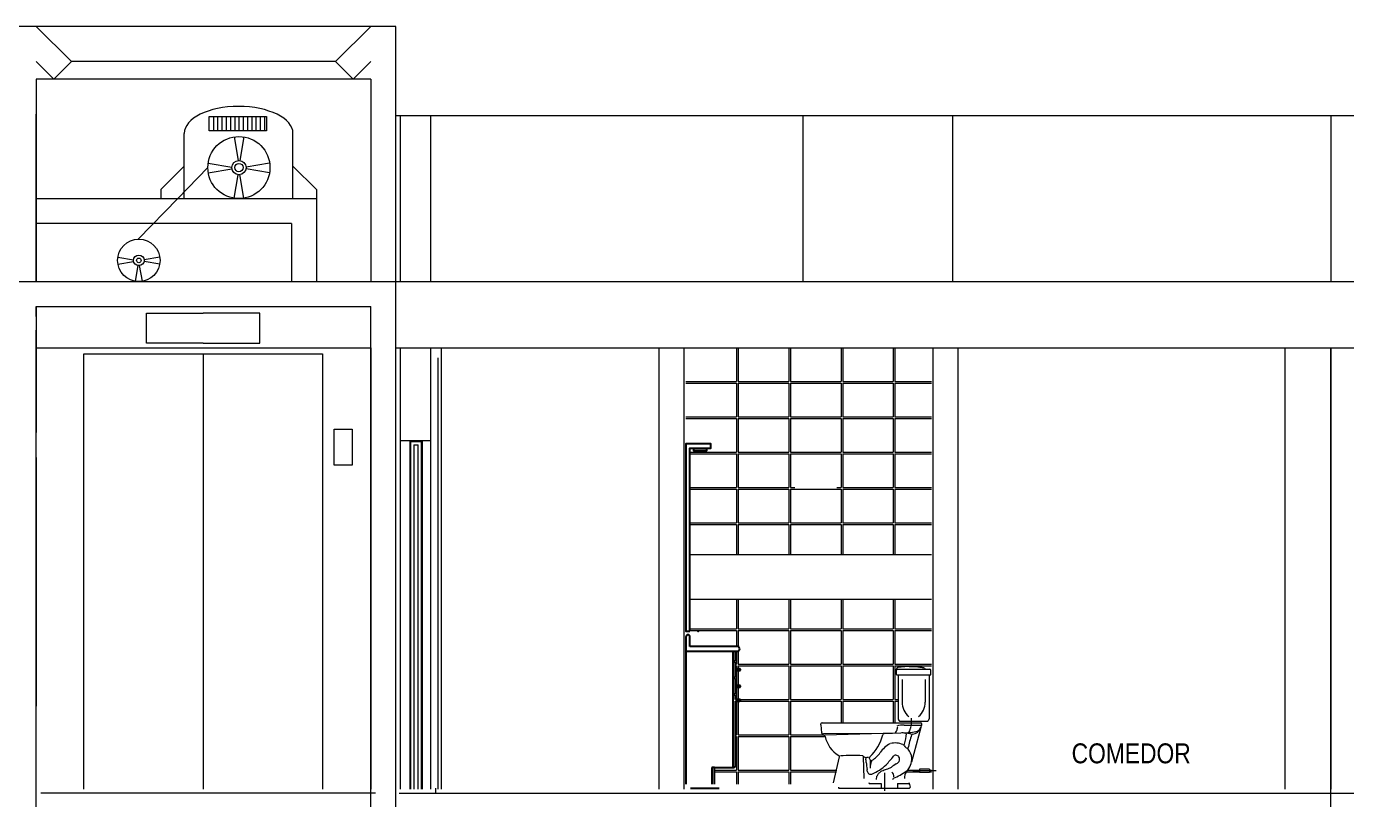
# Model space of a CAD drawing. Extents: x 1270 to 1442, y 932 to 1016.
# Drawn here: x 1420.36 to 1428.32, y 993.51 to 998.18 of the extents above; entities that cross this region are included whole.
import ezdxf

# ---------------------------------------------------------------- set-up
doc = ezdxf.new("R2010")
doc.units = 0
doc.header["$MEASUREMENT"] = 0
doc.layers.add('arquitecturapasito', color=252, linetype='Continuous', lineweight=5)
doc.styles.add('MtXpl_Arial_Narrow', font='')
doc.styles.get('MtXpl_Arial_Narrow').set_extended_font_data('Arial Narrow')

# ---------------------------------------------------------------- blocks, each defined once
blk = doc.blocks.new('llad000e')
blk.add_line((-0.0288, 1.105), (0.0512, 1.105))
blk.add_lwpolyline([(-0.05, 0), (-0.05, 1.105), (-0.0288, 1.105), (-0.0288, 1.09), (0.0512, 1.09), (0.0512, 1.105), (0.075, 1.105), (0.075, 1.13), (-0.075, 1.13), (-0.075, 0)], close=True)
blk.add_point((0, 0))

msp = doc.modelspace()

# ---------------------------------------------------------------- linework, layer by layer
for p, q in [((1424.3369, 994.495), (1424.3369, 993.6075)), ((1424.3619, 994.4375), (1424.3619, 994.495)), ((1424.6515, 994.4075), (1424.3369, 994.4075)), ((1424.6465, 994.4375), (1424.3619, 994.4375)), ((1424.6215, 993.7075), (1424.6215, 994.4075)), ((1424.6365, 994.3575), (1424.6365, 994.4075)), ((1424.6511, 994.4367), (1424.6465, 994.4375)), ((1424.6553, 994.4346), (1424.6511, 994.4367)), ((1424.6515, 994.4075), (1424.6553, 994.4103)), ((1424.6586, 994.4313), (1424.6553, 994.4346)), ((1424.6553, 994.4103), (1424.6586, 994.4137)), ((1424.6608, 994.4271), (1424.6586, 994.4313)), ((1424.6586, 994.4137), (1424.6608, 994.4178)), ((1424.6615, 994.4225), (1424.6608, 994.4271)), ((1424.6608, 994.4178), (1424.6615, 994.4225)), ((1424.6215, 994.3475), (1424.629, 994.3475)), ((1424.629, 994.3475), (1424.6365, 994.3575)), ((1424.6365, 994.3375), (1424.629, 994.3475)), ((1424.6365, 994.3025), (1424.6365, 994.3375)), ((1424.6365, 994.2925), (1424.6365, 994.3025)), ((1424.6615, 994.3025), (1424.6365, 994.3025)), ((1424.6632, 994.3022), (1424.6615, 994.3025)), ((1424.6645, 994.3015), (1424.6632, 994.3022)), ((1424.6657, 994.3003), (1424.6645, 994.3015)), ((1424.6645, 994.2935), (1424.6657, 994.2947)), ((1424.6663, 994.299), (1424.6657, 994.3003)), ((1424.6657, 994.2947), (1424.6663, 994.2959)), ((1424.6665, 994.2975), (1424.6663, 994.299)), ((1424.6663, 994.2959), (1424.6665, 994.2975)), ((1424.6215, 994.2475), (1424.629, 994.2475)), ((1424.629, 994.2475), (1424.6365, 994.2575)), ((1424.6365, 994.2375), (1424.629, 994.2475)), ((1424.6365, 994.2575), (1424.6365, 994.2925)), ((1424.6365, 994.2925), (1424.6615, 994.2925)), ((1424.6365, 994.2025), (1424.6365, 994.2375)), ((1424.6615, 994.2925), (1424.6632, 994.2928)), ((1424.6632, 994.2928), (1424.6645, 994.2935)), ((1424.6215, 994.1475), (1424.629, 994.1475)), ((1424.629, 994.1475), (1424.6365, 994.1575)), ((1424.6365, 994.1375), (1424.629, 994.1475)), ((1424.6365, 994.1925), (1424.6365, 994.2025)), ((1424.6615, 994.2025), (1424.6365, 994.2025)), ((1424.6365, 994.1575), (1424.6365, 994.1925)), ((1424.6365, 994.1925), (1424.6615, 994.1925)), ((1424.6365, 994.1184), (1424.6365, 994.1375)), ((1424.6632, 994.2022), (1424.6615, 994.2025)), ((1424.6615, 994.1925), (1424.6632, 994.1928)), ((1424.6645, 994.2015), (1424.6632, 994.2022)), ((1424.6632, 994.1928), (1424.6645, 994.1935)), ((1424.6657, 994.2003), (1424.6645, 994.2015)), ((1424.6645, 994.1935), (1424.6657, 994.1947)), ((1424.6663, 994.199), (1424.6657, 994.2003)), ((1424.6657, 994.1947), (1424.6663, 994.1959)), ((1424.6665, 994.1975), (1424.6663, 994.199)), ((1424.6663, 994.1959), (1424.6665, 994.1975)), ((1424.6615, 994.1184), (1424.6365, 994.1184)), ((1424.6365, 993.7175), (1424.6365, 994.1084)), ((1424.6365, 994.1084), (1424.6615, 994.1084)), ((1424.6632, 994.1181), (1424.6615, 994.1184)), ((1424.6615, 994.1084), (1424.6632, 994.1087)), ((1424.6645, 994.1174), (1424.6632, 994.1181)), ((1424.6632, 994.1087), (1424.6645, 994.1094)), ((1424.6657, 994.1162), (1424.6645, 994.1174)), ((1424.6645, 994.1094), (1424.6657, 994.1107)), ((1424.6663, 994.115), (1424.6657, 994.1162)), ((1424.6657, 994.1107), (1424.6663, 994.1119)), ((1424.6665, 994.1134), (1424.6663, 994.115)), ((1424.6663, 994.1119), (1424.6665, 994.1134)), ((1424.4944, 993.7075), (1424.4944, 993.6075)), ((1424.5094, 993.7075), (1424.4944, 993.7075)), ((1424.5094, 993.6075), (1424.5094, 993.7075)), ((1424.5094, 993.7075), (1424.629, 993.7075)), ((1424.629, 993.7075), (1424.6365, 993.7175)), ((1424.3657, 993.5823), (1424.5382, 993.5823))]:
    msp.add_line(p, q)
msp.add_arc((1424.3494, 994.495), 0.0125, 0, 180)
at = {"layer": 'arquitecturapasito', "color": 252, "ltscale": 6}
for p, q in [((1422.5884, 998.176), (1420.2757, 998.176)), ((1420.6342, 997.9639), (1420.4221, 998.176)), ((1422.2266, 997.9639), (1422.4387, 998.176)), ((1420.5281, 997.8578), (1420.4221, 997.9639)), ((1420.6342, 997.9639), (1420.5281, 997.8578)), ((1422.2266, 997.9639), (1420.6342, 997.9639)), ((1422.2266, 997.9639), (1422.3326, 997.8578)), ((1422.3326, 997.8578), (1422.4387, 997.9639)), ((1420.4221, 997.8578), (1420.4221, 996.6375)), ((1422.4387, 997.8578), (1420.4221, 997.8578)), ((1422.4387, 997.8578), (1422.4387, 996.6375)), ((1421.4643, 997.6322), (1421.8098, 997.6322)), ((1421.4643, 997.5462), (1421.4643, 997.6322)), ((1421.49, 997.6322), (1421.49, 997.5462)), ((1421.5156, 997.6322), (1421.5156, 997.5462)), ((1421.5413, 997.6322), (1421.5413, 997.5462)), ((1421.5669, 997.6322), (1421.5669, 997.5462)), ((1421.5926, 997.6322), (1421.5926, 997.5462)), ((1421.6183, 997.6322), (1421.6183, 997.5462)), ((1421.6439, 997.6322), (1421.6439, 997.5462)), ((1421.6696, 997.6322), (1421.6696, 997.5462)), ((1421.6952, 997.6322), (1421.6952, 997.5462)), ((1421.7209, 997.6322), (1421.7209, 997.5462)), ((1421.7466, 997.6322), (1421.7466, 997.5462)), ((1421.7722, 997.6322), (1421.7722, 997.5462)), ((1421.7979, 997.6322), (1421.7979, 997.5462)), ((1421.8098, 997.6322), (1421.8098, 997.5462)), ((1421.3145, 997.1375), (1421.3145, 997.5306)), ((1421.8098, 997.5462), (1421.4643, 997.5462)), ((1421.6145, 997.5094), (1421.6396, 997.3673)), ((1421.6735, 997.5094), (1421.6486, 997.3673)), ((1421.9695, 997.1375), (1421.9695, 997.5306)), ((1421.1731, 997.1926), (1421.3145, 997.334)), ((1421.4568, 997.3246), (1421.2749, 997.1375)), ((1421.4589, 997.352), (1421.6011, 997.3269)), ((1421.4595, 997.2931), (1421.6011, 997.3178)), ((1421.829, 997.352), (1421.6869, 997.3269)), ((1421.8284, 997.2931), (1421.6869, 997.3178)), ((1422.1109, 997.1926), (1421.9695, 997.334)), ((1421.6145, 997.1398), (1421.6396, 997.2819)), ((1421.6735, 997.1398), (1421.6486, 997.282)), ((1421.1731, 997.1926), (1421.1731, 997.1375)), ((1422.1109, 997.1926), (1422.1109, 997.1375)), ((1420.4221, 997.1375), (1422.1109, 997.1375)), ((1421.2749, 997.1375), (1421.0373, 996.8932)), ((1421.1731, 997.1375), (1422.1109, 997.1375)), ((1422.1109, 997.1375), (1422.1109, 996.6375)), ((1421.9609, 996.9875), (1420.4221, 996.9875)), ((1421.9609, 996.9875), (1420.4221, 996.9875)), ((1421.9609, 996.9875), (1421.9609, 996.6375)), ((1420.9144, 996.7843), (1421.0089, 996.7676)), ((1421.1673, 996.7843), (1421.0728, 996.7676)), ((1420.9151, 996.7425), (1421.0096, 996.7587)), ((1421.0198, 996.6392), (1421.0365, 996.7336)), ((1421.0623, 996.6393), (1421.0455, 996.7337)), ((1421.1667, 996.7425), (1421.0721, 996.7587)), ((1420.2757, 996.6375), (1422.588, 996.6375)), ((1420.4221, 996.4875), (1422.438, 996.4875)), ((1420.4221, 996.4875), (1420.4221, 996.0195)), ((1420.4221, 996.0195), (1420.4221, 995.7275)), ((1420.4221, 995.5775), (1420.4221, 994.0775))]:
    msp.add_line(p, q, dxfattribs=at)
at = {"layer": 'arquitecturapasito', "color": 252}
for p, q in [((1422.5884, 976.6695), (1422.5884, 998.176)), ((1420.4221, 996.6375), (1420.4221, 997.6472)), ((1433.6693, 997.6375), (1422.5884, 997.6375)), ((1422.617, 996.6375), (1422.617, 997.6375)), ((1422.8012, 996.6375), (1422.8012, 997.6375)), ((1425.0427, 997.6375), (1425.0427, 996.6375)), ((1425.9427, 997.6375), (1425.9427, 996.6375)), ((1428.2262, 996.6375), (1428.2262, 997.6375)), ((1425.0427, 997.3271), (1425.0427, 997.2241)), ((1422.5884, 996.6375), (1436.9221, 996.6375)), ((1420.4221, 996.4269), (1420.4221, 996.4875)), ((1421.0868, 996.2665), (1421.0868, 996.4462)), ((1421.0868, 996.4462), (1421.4282, 996.4462)), ((1421.7695, 996.4462), (1421.4282, 996.4462)), ((1421.7695, 996.2665), (1421.7695, 996.4462)), ((1422.438, 976.1695), (1422.438, 996.4875)), ((1420.4221, 996.0195), (1420.4221, 996.345)), ((1420.4221, 993.5774), (1420.4221, 996.2374)), ((1420.4221, 996.2374), (1422.438, 996.2374)), ((1421.4282, 996.2665), (1421.0868, 996.2665)), ((1421.4282, 996.2665), (1421.7695, 996.2665)), ((1422.438, 996.2374), (1422.438, 993.5774)), ((1422.5884, 996.2375), (1436.9275, 996.2375)), ((1422.6169, 993.5775), (1422.6169, 996.2375)), ((1422.617, 993.5775), (1422.617, 996.2375)), ((1422.8011, 993.5775), (1422.8011, 996.2375)), ((1422.8642, 993.5775), (1422.8642, 996.2375)), ((1424.1768, 993.5775), (1424.1768, 996.2375)), ((1424.1769, 993.5775), (1424.1769, 996.2375)), ((1424.3268, 993.5775), (1424.3268, 996.2375)), ((1424.3269, 993.5775), (1424.3269, 996.2375)), ((1424.6419, 996.2375), (1424.6419, 996.0345)), ((1424.6519, 996.2375), (1424.6519, 996.0345)), ((1424.9569, 996.2375), (1424.9569, 996.0345)), ((1424.9669, 996.2375), (1424.9669, 996.0345)), ((1425.2719, 996.2375), (1425.2719, 996.0345)), ((1425.2819, 996.2375), (1425.2819, 996.0345)), ((1425.5869, 996.2375), (1425.5869, 996.0345)), ((1425.5969, 996.2375), (1425.5969, 996.0345)), ((1425.8268, 993.5775), (1425.8268, 996.2375)), ((1425.8269, 993.5775), (1425.8269, 996.2375)), ((1425.9768, 993.5775), (1425.9768, 996.2375)), ((1425.9769, 993.5775), (1425.9769, 996.2375)), ((1427.9482, 993.5775), (1427.9482, 996.2375)), ((1428.224, 987.4575), (1428.224, 996.2375)), ((1428.2261, 993.5775), (1428.2261, 996.2375)), ((1428.2262, 993.5775), (1428.2262, 996.2375)), ((1420.7095, 993.5774), (1420.7095, 996.2015)), ((1420.7095, 996.2015), (1422.1468, 996.2015)), ((1421.4282, 996.2015), (1421.4282, 993.5774)), ((1422.1468, 996.2015), (1422.1468, 993.5774)), ((1422.8427, 996.1775), (1422.8427, 993.5775)), ((1424.3369, 996.0345), (1424.6419, 996.0345)), ((1424.3369, 996.0245), (1424.6419, 996.0245)), ((1424.6419, 996.0245), (1424.6419, 995.8215)), ((1424.6519, 996.0345), (1424.9569, 996.0345)), ((1424.6519, 996.0245), (1424.9569, 996.0245)), ((1424.6519, 996.0245), (1424.6519, 995.8215)), ((1424.9569, 996.0245), (1424.9569, 995.8215)), ((1424.9669, 996.0345), (1425.2719, 996.0345)), ((1424.9669, 996.0245), (1425.2719, 996.0245)), ((1424.9669, 996.0245), (1424.9669, 995.8215)), ((1425.2719, 996.0245), (1425.2719, 995.8215)), ((1425.2819, 996.0345), (1425.5869, 996.0345)), ((1425.2819, 996.0245), (1425.5869, 996.0245)), ((1425.2819, 996.0245), (1425.2819, 995.8215)), ((1425.5869, 996.0245), (1425.5869, 995.8215)), ((1425.5969, 996.0345), (1425.8169, 996.0345)), ((1425.5969, 996.0245), (1425.8169, 996.0245)), ((1425.5969, 996.0245), (1425.5969, 995.8215)), ((1420.4221, 976.1695), (1420.4221, 995.8695)), ((1420.4221, 995.7275), (1420.4221, 995.8695)), ((1424.3369, 995.8215), (1424.6419, 995.8215)), ((1424.3369, 995.8115), (1424.6419, 995.8115)), ((1424.6419, 995.8115), (1424.6419, 995.6085)), ((1424.6519, 995.8215), (1424.9569, 995.8215)), ((1424.6519, 995.8115), (1424.9569, 995.8115)), ((1424.6519, 995.8115), (1424.6519, 995.6085)), ((1424.9569, 995.8115), (1424.9569, 995.6085)), ((1424.9669, 995.8215), (1425.2719, 995.8215)), ((1424.9669, 995.8115), (1425.2719, 995.8115)), ((1424.9669, 995.8115), (1424.9669, 995.6085)), ((1425.2719, 995.8115), (1425.2719, 995.6085)), ((1425.2819, 995.8215), (1425.5869, 995.8215)), ((1425.2819, 995.8115), (1425.5869, 995.8115)), ((1425.2819, 995.8115), (1425.2819, 995.6085)), ((1425.5869, 995.8115), (1425.5869, 995.6085)), ((1425.5969, 995.8215), (1425.8169, 995.8215)), ((1425.5969, 995.8115), (1425.8169, 995.8115)), ((1425.5969, 995.8115), (1425.5969, 995.6085)), ((1422.2187, 995.5311), (1422.2187, 995.7467)), ((1422.2187, 995.7467), (1422.3265, 995.7467)), ((1422.3265, 995.7467), (1422.3265, 995.5311)), ((1422.8011, 995.6775), (1422.6169, 995.6775)), ((1422.6731, 995.6775), (1422.7495, 995.6775)), ((1422.6731, 995.6775), (1422.6731, 993.5775)), ((1422.6781, 995.6725), (1422.7445, 995.6725)), ((1422.6781, 995.6725), (1422.6781, 993.5775)), ((1422.6981, 995.6525), (1422.7245, 995.6525)), ((1422.6981, 995.6525), (1422.6981, 993.5775)), ((1422.7245, 993.5775), (1422.7245, 995.6525)), ((1422.7445, 993.5775), (1422.7445, 995.6725)), ((1422.7495, 993.5775), (1422.7495, 995.6775)), ((1424.3619, 995.6085), (1424.6419, 995.6085)), ((1424.3619, 995.5985), (1424.6419, 995.5985)), ((1424.6419, 995.5985), (1424.6419, 995.3955)), ((1424.6519, 995.6085), (1424.9569, 995.6085)), ((1424.6519, 995.5985), (1424.9569, 995.5985)), ((1424.6519, 995.5985), (1424.6519, 995.3955)), ((1424.9569, 995.5985), (1424.9569, 995.3955)), ((1424.9669, 995.6085), (1425.2719, 995.6085)), ((1424.9669, 995.5985), (1425.2719, 995.5985)), ((1424.9669, 995.5985), (1424.9669, 995.3955)), ((1425.2719, 995.5985), (1425.2719, 995.3955)), ((1425.2819, 995.6085), (1425.5869, 995.6085)), ((1425.2819, 995.5985), (1425.5869, 995.5985)), ((1425.2819, 995.5985), (1425.2819, 995.3955)), ((1425.5869, 995.5985), (1425.5869, 995.3955)), ((1425.5969, 995.6085), (1425.8169, 995.6085)), ((1425.5969, 995.5985), (1425.8169, 995.5985)), ((1425.5969, 995.5985), (1425.5969, 995.3955)), ((1422.3265, 995.5311), (1422.2187, 995.5311)), ((1424.3619, 995.3955), (1424.6419, 995.3955)), ((1424.3619, 995.3855), (1424.6419, 995.3855)), ((1424.6419, 995.3855), (1424.6419, 995.1825)), ((1424.6519, 995.3955), (1424.9569, 995.3955)), ((1424.6519, 995.3855), (1424.9569, 995.3855)), ((1424.6519, 995.3855), (1424.6519, 995.1825)), ((1424.9569, 995.3855), (1424.9569, 995.1825)), ((1424.9669, 995.3955), (1424.9927, 995.3955)), ((1424.9669, 995.3855), (1425.2719, 995.3855)), ((1424.9669, 995.3855), (1424.9669, 995.1825)), ((1425.2461, 995.3955), (1425.2719, 995.3955)), ((1425.2719, 995.3855), (1425.2719, 995.1825)), ((1425.2819, 995.3955), (1425.5869, 995.3955)), ((1425.2819, 995.3855), (1425.5869, 995.3855)), ((1425.2819, 995.3855), (1425.2819, 995.1825)), ((1425.5869, 995.3855), (1425.5869, 995.1825)), ((1425.5969, 995.3955), (1425.8169, 995.3955)), ((1425.5969, 995.3855), (1425.8169, 995.3855)), ((1425.5969, 995.3855), (1425.5969, 995.1825)), ((1424.3619, 995.1825), (1424.6419, 995.1825)), ((1424.3619, 995.1725), (1424.6419, 995.1725)), ((1424.6419, 995.1725), (1424.6419, 994.9917)), ((1424.6519, 995.1825), (1424.9569, 995.1825)), ((1424.6519, 995.1725), (1424.9569, 995.1725)), ((1424.6519, 995.1725), (1424.6519, 994.9917)), ((1424.9569, 995.1725), (1424.9569, 994.9917)), ((1424.9669, 995.1825), (1425.2719, 995.1825)), ((1424.9669, 995.1725), (1425.2719, 995.1725)), ((1424.9669, 995.1725), (1424.9669, 994.9917)), ((1425.2719, 995.1725), (1425.2719, 994.9917)), ((1425.2819, 995.1825), (1425.5869, 995.1825)), ((1425.2819, 995.1725), (1425.5869, 995.1725)), ((1425.2819, 995.1725), (1425.2819, 994.9917)), ((1425.5869, 995.1725), (1425.5869, 994.9917)), ((1425.5969, 995.1825), (1425.8169, 995.1825)), ((1425.5969, 995.1725), (1425.8169, 995.1725)), ((1425.5969, 995.1725), (1425.5969, 994.9917)), ((1424.3619, 994.9917), (1425.8169, 994.9917)), ((1424.3619, 994.7219), (1425.8169, 994.7219)), ((1424.6419, 994.7219), (1424.6419, 994.5435)), ((1424.6519, 994.7219), (1424.6519, 994.5435)), ((1424.9569, 994.7219), (1424.9569, 994.5435)), ((1424.9669, 994.7219), (1424.9669, 994.5435)), ((1425.2719, 994.7219), (1425.2719, 994.5435)), ((1425.2819, 994.7219), (1425.2819, 994.5435)), ((1425.5869, 994.7219), (1425.5869, 994.5435)), ((1425.5969, 994.7219), (1425.5969, 994.5435)), ((1424.3619, 994.5435), (1424.6419, 994.5435)), ((1424.3619, 994.5335), (1424.6419, 994.5335)), ((1424.6419, 994.5335), (1424.6419, 994.4375)), ((1424.6519, 994.5435), (1424.9569, 994.5435)), ((1424.6519, 994.5335), (1424.9569, 994.5335)), ((1424.6519, 994.5335), (1424.6519, 994.4364)), ((1424.9569, 994.5335), (1424.9569, 994.3305)), ((1424.9669, 994.5435), (1425.2719, 994.5435)), ((1424.9669, 994.5335), (1425.2719, 994.5335)), ((1424.9669, 994.5335), (1424.9669, 994.3305)), ((1425.2719, 994.5335), (1425.2719, 994.3305)), ((1425.2819, 994.5435), (1425.5869, 994.5435)), ((1425.2819, 994.5335), (1425.5869, 994.5335)), ((1425.2819, 994.5335), (1425.2819, 994.3305)), ((1425.5869, 994.5335), (1425.5869, 994.3305)), ((1425.5969, 994.5435), (1425.8169, 994.5435)), ((1425.5969, 994.5335), (1425.8169, 994.5335)), ((1425.5969, 994.5335), (1425.5969, 994.3305)), ((1424.6419, 994.4075), (1424.6419, 994.3305)), ((1424.6519, 994.4077), (1424.6519, 994.3305)), ((1424.6365, 994.3305), (1424.6419, 994.3305)), ((1424.6365, 994.3205), (1424.6419, 994.3205)), ((1424.6419, 994.3205), (1424.6419, 994.3025)), ((1424.6519, 994.3305), (1424.9569, 994.3305)), ((1424.6519, 994.3205), (1424.9569, 994.3205)), ((1424.6519, 994.3205), (1424.6519, 994.3025)), ((1424.9569, 994.3205), (1424.9569, 994.1175)), ((1424.9669, 994.3305), (1425.2719, 994.3305)), ((1424.9669, 994.3205), (1425.2719, 994.3205)), ((1424.9669, 994.3205), (1424.9669, 994.1175)), ((1425.2719, 994.3205), (1425.2719, 994.1175)), ((1425.2819, 994.3305), (1425.5869, 994.3305)), ((1425.2819, 994.3205), (1425.5869, 994.3205)), ((1425.2819, 994.3205), (1425.2819, 994.1175)), ((1425.5869, 994.3205), (1425.5869, 994.1175)), ((1425.5969, 994.3305), (1425.8169, 994.3305)), ((1425.5969, 994.3205), (1425.8169, 994.3205)), ((1425.5969, 994.3205), (1425.5969, 994.1175)), ((1425.6057, 994.2685), (1425.6057, 994.3009)), ((1425.6127, 994.3005), (1425.8067, 994.3005)), ((1424.6419, 994.2925), (1424.6419, 994.2025)), ((1424.6519, 994.2925), (1424.6519, 994.2025)), ((1425.6087, 994.2655), (1425.8107, 994.2655)), ((1425.6157, 994.2645), (1425.6157, 994.0015)), ((1425.6407, 994.2375), (1425.6407, 994.1015)), ((1425.7787, 994.2375), (1425.7787, 994.1015)), ((1425.8037, 994.2645), (1425.8037, 994.0015)), ((1425.8137, 994.2685), (1425.8137, 994.2935)), ((1424.6419, 994.1925), (1424.6419, 994.1184)), ((1424.6519, 994.1925), (1424.6519, 994.1184)), ((1424.6419, 994.1075), (1424.6419, 993.9045)), ((1424.6519, 994.1075), (1424.9569, 994.1075)), ((1424.6519, 994.1075), (1424.6519, 993.9045)), ((1424.6644, 994.1175), (1424.9569, 994.1175)), ((1424.9569, 994.1075), (1424.9569, 993.9045)), ((1424.9669, 994.1175), (1425.2719, 994.1175)), ((1424.9669, 994.1075), (1425.2719, 994.1075)), ((1424.9669, 994.1075), (1424.9669, 993.9045)), ((1425.2719, 994.1075), (1425.2719, 993.9775)), ((1425.2819, 994.1175), (1425.5869, 994.1175)), ((1425.2819, 994.1075), (1425.5869, 994.1075)), ((1425.2819, 994.1075), (1425.2819, 993.9775)), ((1425.5869, 994.1075), (1425.5869, 993.9775)), ((1425.5969, 994.1175), (1425.6182, 994.1175)), ((1425.5969, 994.1075), (1425.6182, 994.1075)), ((1425.5969, 994.1075), (1425.5969, 993.9775)), ((1425.1577, 993.9775), (1425.7507, 993.9775)), ((1425.7922, 993.9855), (1425.6272, 993.9855)), ((1424.6365, 993.9045), (1424.6419, 993.9045)), ((1424.6519, 993.9045), (1424.9569, 993.9045)), ((1424.9669, 993.9045), (1425.1701, 993.9045)), ((1425.1507, 993.9655), (1425.1507, 993.9705)), ((1425.1507, 993.9655), (1425.1551, 993.9167)), ((1425.1624, 993.9067), (1425.1678, 993.9044)), ((1425.5337, 993.9135), (1425.1668, 993.9096)), ((1425.5967, 993.9155), (1425.1747, 993.9015)), ((1425.5337, 993.9135), (1425.6799, 993.9181)), ((1425.6517, 993.9634), (1425.7557, 993.9635)), ((1425.7524, 993.9486), (1425.6957, 993.7398)), ((1425.7524, 993.9486), (1425.7585, 993.9654)), ((1425.7587, 993.9665), (1425.7587, 993.9695)), ((1424.6365, 993.8945), (1424.6419, 993.8945)), ((1424.6419, 993.8945), (1424.6419, 993.6915)), ((1424.6519, 993.8945), (1424.9569, 993.8945)), ((1424.6519, 993.8945), (1424.6519, 993.6915)), ((1424.9569, 993.8945), (1424.9569, 993.6915)), ((1424.9669, 993.8945), (1425.1785, 993.8945)), ((1424.9669, 993.8945), (1424.9669, 993.6915)), ((1425.2274, 993.6148), (1425.2624, 993.7717)), ((1425.4107, 993.6413), (1425.4067, 993.7725)), ((1424.5094, 993.6915), (1424.6419, 993.6915)), ((1424.5094, 993.6815), (1424.6419, 993.6815)), ((1424.6419, 993.6815), (1424.6419, 993.6075)), ((1424.6519, 993.6915), (1424.9569, 993.6915)), ((1424.6519, 993.6815), (1424.9569, 993.6815)), ((1424.6519, 993.6815), (1424.6519, 993.6075)), ((1424.9569, 993.6815), (1424.9569, 993.6075)), ((1424.9669, 993.6915), (1425.247, 993.6915)), ((1424.9669, 993.6815), (1425.2447, 993.6815)), ((1424.9669, 993.6815), (1424.9669, 993.6075)), ((1425.6686, 993.6815), (1425.747, 993.6815)), ((1425.6764, 993.6915), (1425.747, 993.6915)), ((1425.7445, 993.6975), (1425.7445, 993.6775)), ((1425.8045, 993.6975), (1425.7445, 993.6975)), ((1425.8045, 993.6775), (1425.7445, 993.6775)), ((1425.8045, 993.6975), (1425.8045, 993.6775)), ((1425.807, 993.6915), (1425.8169, 993.6915)), ((1425.807, 993.6815), (1425.8169, 993.6815)), ((1422.8301, 993.5523), (1422.8301, 993.5823)), ((1425.2621, 993.5823), (1425.6822, 993.5823)), ((1425.4456, 993.6103), (1425.5146, 993.6103)), ((1425.5146, 993.6103), (1425.5146, 993.5823)), ((1425.6126, 993.6103), (1425.6126, 993.5823)), ((1425.6126, 993.6103), (1425.6788, 993.6103)), ((1425.6847, 993.6055), (1425.6881, 993.5895)), ((1422.4666, 993.5522), (1420.4509, 993.5522)), ((1422.61, 993.5523), (1433.8482, 993.5523)), ((1422.61, 993.5523), (1436.9562, 993.5523)), ((1422.7019, 993.5523), (1422.7784, 993.5523))]:
    msp.add_line(p, q, dxfattribs=at)
at = {"layer": 'arquitecturapasito', "color": 252, "ltscale": 0.5}
for p, q in [((1425.6937, 994.0055), (1425.6937, 993.9655)), ((1425.5347, 993.6755), (1425.5347, 993.5675)), ((1425.8445, 993.6875), (1425.7045, 993.6875))]:
    msp.add_line(p, q, dxfattribs=at)
at = {"layer": 'arquitecturapasito', "color": 252, "ltscale": 6}
for centre, radius in [((1421.644, 997.3246), 0.1871), ((1421.644, 997.3246), 0.0429), ((1421.644, 997.3246), 0.025), ((1421.0409, 996.7653), 0.1279), ((1421.0409, 996.7653), 0.0319), ((1421.0409, 996.7653), 0.014)]:
    msp.add_circle(centre, radius, dxfattribs=at)
at = {"layer": 'arquitecturapasito', "color": 252}
for centre, radius, start, end in [((1425.6157, 994.3009), 0.01, 98.20527, 180), ((1425.6127, 994.2935), 0.007, 90, 180), ((1425.7134, 993.6234), 0.6945, 94.76505, 98.20527), ((1425.6668, 993.5868), 0.7288, 82.59164, 90.86738), ((1425.7608, 994.2826), 0.0268, 56.33038, 90.27113), ((1425.7906, 994.3273), 0.0268, 236.33038, 270.27113), ((1425.8067, 994.2935), 0.007, 0, 90), ((1425.6087, 994.2685), 0.003, 180, 270), ((1425.6187, 994.2645), 0.003, 160.52878, 180), ((1425.8007, 994.2645), 0.003, 0, 19.47122), ((1425.8107, 994.2685), 0.003, 270, 0), ((1425.743, 994.0965), 0.1024, 177.23134, 232.40831), ((1425.6764, 994.0965), 0.1024, 307.59169, 2.76866), ((1425.1577, 993.9705), 0.007, 90, 180), ((1425.6197, 994.0015), 0.004, 180, 225), ((1425.6016, 993.9818), 0.0228, 17.43195, 47.79414), ((1425.6272, 993.9895), 0.004, 192.53096, 270), ((1425.7507, 993.9695), 0.008, 0, 90), ((1425.7922, 993.9895), 0.004, 270, 347.46904), ((1425.8178, 993.9818), 0.0228, 132.20586, 162.56805), ((1425.7997, 994.0015), 0.004, 315, 0), ((1425.1667, 993.9216), 0.012, 185.10217, 270.60628), ((1425.167, 993.9177), 0.012, 185.10217, 247.16635), ((1425.1624, 993.8915), 0.014, 12.15796, 67.16635), ((1425.2403, 993.9805), 0.2934, 314.42762, 344.97948), ((1425.5338, 993.9034), 0.0101, 99.75325, 173.80738), ((1425.582, 993.9391), 0.0278, 301.94475, 4.92514), ((1425.6491, 993.8168), 0.1467, 88.98193, 106.39263), ((1425.6279, 993.943), 0.0182, 152.45499, 184.92514), ((1425.5527, 993.3723), 0.5513, 78.0168, 81.05132), ((1425.2267, 993.9734), 0.4447, 343.77565, 351.99889), ((1425.6788, 993.8783), 0.0344, 62.30877, 100.57071), ((1426.4619, 993.6513), 0.805, 161.74064, 167.66704), ((1425.662, 993.9416), 0.0278, 301.94475, 4.92514), ((1425.6665, 994.1939), 0.2761, 272.77815, 281.86103), ((1425.7079, 993.9456), 0.0182, 152.45499, 184.92514), ((1425.7031, 993.9017), 0.006, 94.18466, 161.74064), ((1425.6915, 993.9719), 0.0653, 279.89153, 339.00431), ((1425.715, 993.9628), 0.04, 281.86103, 339.08356), ((1425.7557, 993.9665), 0.003, 270, 0), ((1425.3471, 993.9313), 0.1749, 192.15796, 239.63141), ((1425.6491, 993.702), 0.1698, 119.04193, 145.79978), ((1425.5994, 993.7491), 0.1065, 64.80011, 105.99461), ((1425.5924, 993.752), 0.1071, 60.64297, 60.79427), ((1425.6479, 993.8506), 0.006, 240.64297, 346.24478), ((1425.6836, 993.8577), 0.036, 209.02943, 248.90821), ((1425.6813, 993.822), 0.006, 167.66704, 218.22971), ((1425.5924, 993.752), 0.1071, 7.24443, 38.22971), ((1425.2546, 993.7734), 0.008, 347.39984, 59.63141), ((1425.34, 992.822), 0.9583, 86.28908, 94.25768), ((1425.4015, 993.7731), 0.00522, 353.3884, 85.15535), ((1425.4236, 993.7932), 0.025, 229.08464, 277.17831), ((1425.2408, 993.7349), 0.1829, 1.11763, 8.71668), ((1425.7308, 993.7586), 0.3077, 183.74839, 191.94001), ((1425.4306, 993.7424), 0.0264, 73.177, 98.49624), ((1425.4513, 993.7632), 0.0096, 125.50751, 184.09024), ((1425.4843, 993.7836), 0.0475, 206.42027, 220.37229), ((1425.5428, 993.707), 0.0949, 155.85387, 181.6476), ((1425.4553, 993.7622), 0.0118, 232.44937, 294.76765), ((1425.3063, 993.7355), 0.1435, 354.472, 4.79139), ((1425.3638, 993.9017), 0.1785, 302.69547, 324.27371), ((1423.9501, 995.148), 2.1375, 318.20589, 320.04929), ((1425.6015, 993.7655), 0.0162, 67.43961, 142.04751), ((1425.595, 993.7571), 0.0293, 289.44003, 348.9298), ((1425.6016, 993.7573), 0.0239, 22.42696, 75.20119), ((1425.5753, 993.759), 0.049, 351.20317, 8.79683), ((1425.5702, 993.7674), 0.1285, 318.66897, 359.16352), ((1424.6553, 993.6523), 0.7756, 2.46845, 3.15118), ((1425.4502, 993.6866), 0.02, 182.46845, 291.64232), ((1425.3597, 993.9146), 0.2654, 291.64232, 313.91561), ((1425.3892, 994.14), 0.4697, 285.87059, 289.59228), ((1425.5287, 993.7765), 0.081, 282.83561, 305.45547), ((1425.8349, 993.3466), 0.4468, 121.00795, 125.45547), ((1425.5513, 993.6511), 0.0394, 359.93634, 45.98511), ((1425.3995, 994.079), 0.4749, 294.67612, 305.3099), ((1425.736, 993.638), 0.0824, 147.32109, 178.28183), ((1425.2621, 993.5883), 0.006, 167.39984, 270), ((1425.4456, 993.6163), 0.006, 181.74895, 270), ((1425.6788, 993.6043), 0.006, 11.97613, 90), ((1425.6822, 993.5883), 0.006, 270, 11.97613), ((1425.7032, 993.6148), 0.0206, 178.65565, 204.95313)]:
    msp.add_arc(centre, radius, start, end, dxfattribs=at)
at = {"layer": 'arquitecturapasito', "color": 252, "ltscale": 6}
msp.add_ellipse((1421.642, 997.5306), major_axis=(-0.3275, 0), ratio=0.49797, start_param=3.141593, end_param=6.283185, dxfattribs=at)
at = {"layer": 'arquitecturapasito', "color": 252}
for points in [[(1425.4857, 993.6355), (1425.4909, 993.6602), (1425.5017, 993.6745), (1425.5177, 993.6882)], [(1425.5837, 993.6355), (1425.5886, 993.6434), (1425.5977, 993.6475)]]:
    msp.add_spline(points, degree=3, dxfattribs=at)

# ---------------------------------------------------------------- block references
msp.add_blockref('llad000e', (1424.4119, 994.5289))

# ---------------------------------------------------------------- texts
at = {"layer": 'arquitecturapasito', "color": 252, "style": 'MtXpl_Arial_Narrow'}
msp.add_text('COMEDOR', height=0.12, dxfattribs=at).set_placement((1426.6614, 993.7329))

doc.saveas('drawing.dxf')
